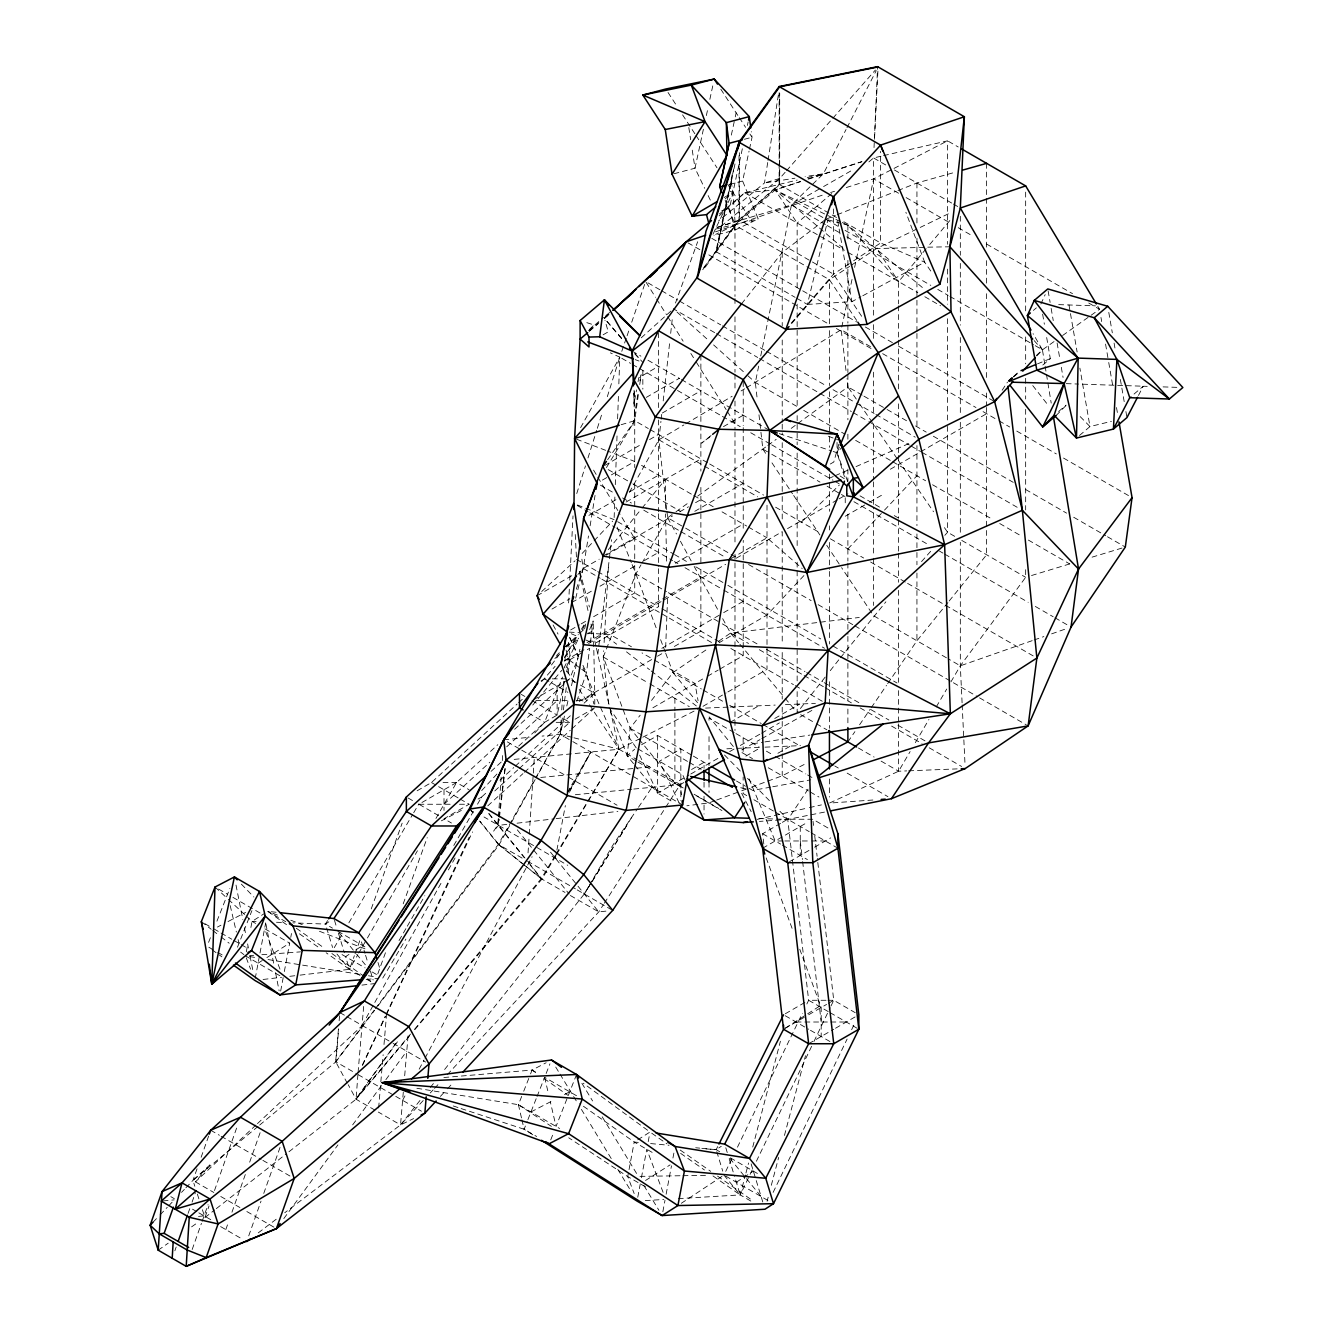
<?xml version="1.0" encoding="UTF-8"?>
<svg xmlns="http://www.w3.org/2000/svg" width="1333" height="1333" viewBox="0 0 1333 1333"><rect width="100%" height="100%" fill="white"/><g stroke="black" fill="none" stroke-linecap="round" stroke-linejoin="round"><path stroke-width="0.75" stroke-dasharray="5 3.75" d="M779.638 184.687L779.672 168.058L779.638 184.687L739.532 219.928L703.241 270.016M634.108 390.236L633.941 404.066L636.541 389.886M614.146 517.571L614.863 497.009M615.296 484.662L617.046 435.308M617.612 418.845L618.495 394.168M618.845 383.887L619.795 357.144L610.347 352.845M665.667 647.438L667.633 596.068M874.031 147.58L874.298 141.348M874.398 139.265L877.597 66.65M568.624 602.949L569.358 588.436M569.774 580.138L573.007 515.871M874.598 137.266L878.014 69.016M636.208 747.88L608.948 707.39L603.282 657.002L603.649 650.787M604.116 642.506L608.481 565.859M561.11 720.087L560.227 734.333L536.166 777.789M561.743 709.922L563.492 681.446M528.035 852.887L529.134 836.291M529.268 834.225L534.35 757.444M498.259 818.712L497.826 824.944L493.56 831.259L498.542 825.36L499.242 819.245M498.409 816.646L501.158 777.172M502.308 760.56L502.891 752.262M564.875 660.985L565.359 654.77M338.449 1028.943L335.666 1061.685L347.197 1083.062M339.132 1020.745L339.648 1014.613M259.652 1125.069L335.899 1061.818L338.665 1029.076M357.911 1074.531L356.061 1099.225L287.811 1152.662M358.077 1072.482L363.942 1003.116M378.639 1107.956L383.138 1054.753M384.004 1044.505L386.603 1013.813M403.299 1092.144L400.533 1124.902L284.729 1212.763M404.682 1075.781L408.315 1032.792M633.525 763.626L627.176 755.844L630.109 728.268L603.282 657.002L635.874 573.923L640.99 564.875M666.717 509.573L658.885 439.807L660.935 421.378M661.151 419.328L662.068 411.147M663.201 400.916L669.783 341.565M670.682 333.367L672.265 319.037M499.475 817.212L505.407 766.292M597.801 654.32L611.647 539.732M498.592 818.879L497.826 824.944L483.979 816.962M498.859 816.846L505.34 766.258M562.343 718.07L560.227 734.333L535.883 777.622M563.392 709.922L566.275 687.561M568.125 673.332L570.224 657.052L568.108 639.69M576.772 701.358L586.47 672.765L589.636 648.321L584.537 651.254M590.352 642.673L593.168 620.928L587.87 634.008M638.357 394.585L634.725 420.695L634.725 467.533M639.757 384.537L641.156 374.506M632.892 425.427L638.024 392.918M639.94 380.738L640.906 374.64M767.708 162.526L764.476 182.971L718.587 220.895M768.025 160.477L778.672 92.977M575.689 598.217L583.221 568.425L588.486 535.949M590.119 525.819L595.051 495.376M638.024 381.771L638.774 377.722L658.502 366.325M733.65 169.241L716.388 251.887L733.533 170.857M246.305 951.862L247.838 943.731M250.887 927.485L252.037 921.386L264.317 913.588M255.203 978.505L259.618 955.028M260.002 953.012L265.667 922.869M280.663 991.085L283.179 977.656L245.539 955.911L253.703 955.311M284.329 971.557L289.678 943.114L264.584 928.634L280.33 970.107M290.761 937.366L291.477 933.517M637.757 1197.251L640.273 1183.821M641.423 1177.722L646.772 1149.279L663.217 1192.652M648.221 1141.598L649.654 1133.933M662.851 1211.73L665 1200.217M666.133 1194.235L671.482 1165.792M672.948 1158.01L674.031 1152.262M555.344 858.169L556.511 852.104M556.894 850.071L565.359 805.599M758.677 366.125L755.344 382.454L757.394 400.633M760.743 355.928L791.469 204.932L823.411 173.757L846.038 129.551M732.167 174.623L715.871 251.587L795.118 297.342M733.966 168.841L735.249 162.759M703.407 129.218L695.01 168.208L704.64 188.27M706.357 115.554L708.106 107.44M709.856 99.342L713.355 83.129M731.334 135.083L734.833 118.887M735.266 116.854L736.149 112.805M742.348 148.763L729.451 208.598L735.016 230.059L713.988 235.591M747.396 125.419L748.146 121.886M735.016 230.059L758.21 218.895L742.614 180.988L749.046 151.179M749.463 149.196L752.045 137.266L751.295 131.634M852.02 279.43L841.19 329.718L846.005 370.557M854.62 267.366L873.682 178.872L892.16 169.358M830.342 464.001L833.775 462.018L839.273 442.623M564.492 681.68L557.127 715.088L544.58 722.336L517.071 747.546M566.658 671.865L569.258 660.068L565.025 646.872L578.355 634.591M564.442 716.088L560.227 734.333L542.081 736.083M566.792 705.957L568.658 697.859M571.474 685.695L579.905 649.204M584.587 628.943L586.003 622.861M796.867 298.359L807.365 304.424L827.676 220.678M678.297 1198.617L740.215 1194.918L745.43 1174.973M745.963 1172.973L748.579 1162.993M752.745 1147.03L780.422 1041.24M767.108 1201.266L768.158 1197.267M771.307 1185.304L778.672 1157.394M784.454 1135.466L805.499 1055.703M576.756 493.543L585.487 465.867M587.986 457.952L596.717 430.292M597.334 428.31L602.333 412.497M607.315 396.684L619.795 357.144L630.592 363.376M576.273 589.219L583.221 568.425L581.521 556.827M621.778 351.329L626.41 337.749M627.077 335.816L629.059 329.984M631.709 322.236L644.939 283.446M197.034 1168.841L192.935 1180.405L185.804 1187.886M201.133 1157.261L209.331 1134.116M174.856 1250.787L176.173 1247.038M188.086 1213.38L190.086 1207.765L197.084 1211.814M192.069 1202.149L195.368 1192.802M192.169 1249.521L201.433 1223.344M202.099 1221.461L208.065 1204.632M202.399 1209.731L204.932 1217.546L209.031 1205.965M214.496 1190.536L237.724 1124.935M225.81 1229.593L228.543 1221.878M231.959 1212.23L245.522 1173.906M249.671 1162.176L261.318 1129.284M248.738 1235.858L261.018 1201.133M263.751 1193.418L280.147 1147.113M300.092 975.123L349.463 969.324L354.378 955.694M355.078 953.745L359.993 940.098M371.24 908.923L402.149 823.177M675.481 303.058L697.659 241.756M377.772 973.906L386.253 950.546M403.199 903.824L427.226 837.657M208.581 942.348L211.614 934.65M216.929 921.186L229.843 888.494M237.474 947.213L251.904 910.672M521.486 1117.92L518.404 1104.69L522.969 1093.16M523.719 1091.227L529.801 1075.848M530.551 1073.915L532.084 1070.066L546.163 1062.751M532.8 1134.766L524.119 1129.251L527.152 1121.553M527.918 1119.637L536.266 1098.475M537.032 1096.542L544.63 1077.314L576.889 1095.943M546.147 1073.465L549.929 1063.851M550.729 1139.882L553.778 1132.2M576.556 1074.498L556.044 1126.418L550.329 1101.874M534.8 732.95L544.58 722.336L562.526 677.047M566.275 667.616L569.258 660.068L582.838 652.237M514.638 729.284L569.674 678.864L578.005 658.302M840.073 475.981L845.239 479.313L837.041 452.753L839.423 446.972M574.623 682.596L564.376 667.2L578.355 638.94M582.404 629.892L584.837 624.461M1040.873 304.024L1045.189 294.593M362.326 1065.1L385.304 1016.129M386.187 1014.246L469.216 837.174M362.576 1065.25L385.637 1016.329M386.52 1014.446L472.532 831.909M712.955 234.275L732.95 192.369L731.067 180.671M750.829 1201.066L740.215 1194.918L749.213 1176.206M750.112 1174.34L752.812 1168.724M756.411 1161.243L813.063 1043.322M813.963 1041.456L830.142 1007.765M831.042 1005.898L833.742 1000.283L817.329 858.335M773.123 1192.402L847.105 1039.073M851.62 1029.726L855.236 1022.244M725.735 1171.357L732.05 1158.327M737.466 1147.18L802.349 1013.297M806.848 1003.999L808.648 1000.283L787.72 819.245L777.656 809.014M705.907 1148.879L716.171 1149.663L718.02 1145.963M846.988 127.718L876.231 70.632M1138.465 395.451L1143.264 386.22L1129.767 397.701M402.616 1100.342L405.532 1094.843M419.162 1069.199L424.027 1060.035M425.01 1058.202L532.117 856.736M569.391 792.319L590.819 751.995L567.791 791.669M569.841 790.152L590.819 751.995M535.166 779.605L499.075 844.789L375.823 1008.731M580.621 427.626L619.795 357.144M362.059 1025.41L442.389 880.78M448.405 869.949L455.436 857.286M629.343 492.427L658.885 439.807L683.896 424.944M375.406 1008.598L498.359 844.372L534.883 779.438M642.023 563.059L667.65 517.771L674.315 512.955M360.077 975.456L349.463 969.324L357.694 954.961M358.727 953.162L417.429 850.771M435.958 818.445L456.553 782.521L497.826 744.697M399.034 940.565L406.265 928.001M407.298 926.202L424.844 895.709M453.77 845.455L473.382 811.364M477.514 804.182L481.646 797.001L487.761 791.402M872.848 800.017L829.443 803.083L898.609 771.224L910.122 751.579M915.354 742.631L928.951 719.42M936.266 706.907L946.73 689.044M950.912 681.896L960.327 665.817L1025.66 577.306L1025.66 569.141M588.436 886.912L584.287 893.993L443.239 1071.232M589.469 885.145L613.313 844.439L637.357 808.914M334.233 947.696L342.598 933.483M348.863 922.836L412.647 814.48M413.697 812.713L418.912 803.832M382.754 978.089L405.899 939.099M414.913 1029.543L541.948 879.097L555.678 855.986M556.744 854.203L587.37 802.616M588.42 800.85L619.045 749.263L640.973 738.099M631.742 817.229L591.852 881.979M564.392 657.569L577.172 636.291L570.507 633.408M581.371 629.309L584.421 624.227M555.095 855.636L541.231 878.697L411.864 1032.492M556.161 853.87L619.045 749.263L609.564 706.84M606.448 467.566L634.725 420.695L634.341 390.436M590.852 883.412L584.287 893.993L590.769 883.696M591.952 881.663L626.393 826.193M567.891 792.419L573.457 783.571M327.635 920.586L325.419 924.069L292.81 922.869M447.255 1074.698L598.767 911.905L603.232 904.924M604.349 903.191L664.6 808.998M665.717 807.248L680.213 784.57L683.846 782.538M1002.149 390.236L1007.498 382.104M808.065 789.169L787.953 819.395L759.443 821.411M638.49 807.248L651.987 787.303M847.888 741.931L854.903 731.65M859.585 724.785L870.116 709.356M871.299 707.64L886.512 685.362M887.678 683.646L916.937 640.773L947.913 602.549M607.615 459.752L634.725 420.695L633.575 389.986M395.834 1043.306L355.828 1099.092L410.514 1034.075M397.401 1041.823L356.061 1099.225L374.873 1110.089M702.724 269.733L739.015 219.628L779.139 184.387L779.139 163.559M283.812 1218.579L337.916 1144.93M352.662 1124.852L384.637 1081.33M385.87 1079.663L406.765 1051.204M703.724 267.683L735.266 224.927L822.794 195.001M551.479 665L560.093 653.47M374.173 1010.264L335.666 1061.685L356.211 1073.548M335.899 1061.818L374.573 1010.381M637.791 737.682L630.109 728.268L640.19 715.171M651.537 700.425L672.982 672.565L708.539 648.188M825.16 677.114L797.151 712.638L797.151 690.044M830.259 670.649L839.173 659.335M840.457 657.719L885.895 601.816M741.548 303.841L782.221 252.47L824.211 220.478M419.945 1100.508L400.533 1124.902L378.305 1112.055M430.292 1087.495L434.175 1082.613M949.196 600.966L986.62 554.778L986.62 530.267M608.281 549.679L640.79 509.689M642.089 508.09L665.517 479.297L665.517 511.889M532.75 705.074L536.699 700.342M538.032 698.759L561.743 670.366M541.531 681.68L555.095 666.35M566.908 652.254L578.722 638.157M926.185 248.721L898.609 281.596L898.609 303.807M949.812 220.562L927.501 247.172L949.896 246.788M409.548 1035.874L356.061 1099.225L348.246 1084.729M791.202 323.153L833.475 274.165L851.987 261.901M791.719 323.452L829.443 279.73L849.638 266.367M577.872 574.523L583.221 568.425L599.2 559.194M721.136 226.193L779.672 178.472L785.154 172.274M786.52 170.724L875.381 70.049M921.536 561.61L932.5 549.246M944.83 535.333L947.58 532.234L947.58 423.944M621.578 338.649L604.416 318.437L609.897 312.305L605.132 316.104M847.688 481.496L837.041 452.753L842.539 446.622M481.68 790.586L497.059 773.906M1036.807 355.928L1042.423 349.829L1054.186 341.481M440.39 1096.409L446.038 1090.311M447.455 1088.778L453.103 1082.679M423.194 1100.558L400.533 1124.902L413.63 1118.587M430.276 1092.943L433.108 1089.911M434.525 1088.378L438.774 1083.812M621.628 338.165L604.416 318.437L608.564 313.988M803.932 575.556L767.008 615.08L719.07 642.756M582.104 553.495L612.68 521.103M847.888 548.913L883.112 511.589M884.529 510.089L916.937 475.748M152.995 1222.261L158.694 1216.279M160.127 1214.796L167.258 1207.315M168.691 1205.815L174.39 1199.85M181.521 1192.369L184.371 1189.386M556.478 655.586L559.327 652.687M588.47 330.617L603.549 317.371M1056.169 415.479L1066.2 405.299M554.861 658.585L559.277 654.236M566.642 647.005L578.439 635.408M589.586 329.301L594.018 324.969L585.337 322.186M801 522.486L839.34 485.062M608.981 314.321L604.416 318.437L607.431 315.588M255.936 1125.035L195.434 1181.854L209.898 1164.909L192.935 1180.405L194.835 1186.27M257.452 1123.619L362.293 1025.527M604.416 318.437L608.914 314.271M541.681 591.519L575.04 560.793M579.838 633.225L584.287 629.126M833.192 451.47L837.041 452.753L840.04 449.971M1013.58 376.489L1019.645 370.874M1036.358 355.444L1042.423 349.829L1033.075 333.667M417.129 790.786L431.459 782.521L517.071 704.074M518.604 702.674L523.186 698.475M444.006 804.249L489.861 762.226M506.69 746.813L557.127 700.608M491.077 771.357L501.775 761.543M499.992 780.188L513.755 767.591M515.271 766.192L570.307 715.771M584.071 703.158L594.768 693.36L593.168 620.928M494.776 790.952L517.704 769.957M519.237 768.558L569.674 722.336L558.927 716.121M487.761 805.882L522.919 773.673M524.452 772.274L570.307 730.251M571.84 728.851L593.235 709.239M719.17 215.863L744.73 192.752L797.184 180.088M641.24 337.816L671.882 310.189M636.141 761.026L627.176 755.844L634.691 749.213M589.469 330.851L598.834 322.636M605.065 317.154L608.181 314.405M589.236 331.334L598.334 323.602M797.151 287.611L797.151 223.011L833.025 192.469M868.883 161.926L873.565 157.944L881.563 156.094M1033.375 310.406L1036.374 307.856M1013.513 376.989L1019.512 371.89M1042.806 365.025L1050.304 358.644L1046.122 334.366M1058.619 411.497L1066.117 405.115M1079.48 435.491L1089.977 426.56L1111.389 421.361M725.169 198.917L732.95 192.369L727.268 190.086M719.42 213.963L744.73 192.752L775.09 189.953L800.7 181.638M258.069 1126.385L192.935 1180.405L213.813 1192.468M711.056 435.558L701.591 443.139L710.972 436.058M204.932 1217.546L214.68 1209.914M216.313 1208.631L286.178 1153.928M258.269 1232.858L276.464 1219.045M697.709 496.093L766.175 446.672M767.841 445.455L776.189 439.357M791.202 428.376L796.201 424.727M797.867 423.494L847.921 386.903L846.955 378.739M675.998 511.755L689.361 502.108M1062.584 335.516L1089.461 316.421M1091.144 315.238L1099.542 309.273L1097.442 305.74M158.194 1250.171L168.208 1243.172M191.585 1226.86L196.584 1223.361M718.687 641.206L730.534 633.092L859.268 617.462M853.67 260.801L880.596 242.973L880.596 151.362M851.32 265.25L876.564 248.538L951.012 212.53M681.33 1203.282L722.236 1176.206M328.818 921.853L325.419 924.069L332.5 928.151M348.979 954.411L345.58 956.627L349.463 969.324L326.135 952.762M355.778 949.962L362.593 945.53M701.824 1148.33L716.171 1149.663L721.27 1146.33M736.333 1182.221L753.345 1171.124M564.209 660.951L570.224 657.052M819.228 1006.382L783.554 1029.259L806.865 1015.813M258.085 963.159L265.117 958.71M266.867 957.594L289.678 943.114M637.741 1139.815L650.021 1132.017L583.204 1083.196M645.539 1180.471L670.116 1164.875M685.679 423.877L732.134 396.268M741.065 390.952L744.63 388.836M746.413 387.77L841.19 329.718L871.849 347.413M724.102 197.551L732.95 192.369L735.266 224.927L715.654 234.375M634.791 765.192L657.636 793.185L689.044 775.023M603.133 334.8L608.265 331.817L604.965 320.337M646.305 397.384L679.28 378.339M662.334 413.013L700.875 390.769M604.682 465.5L642.356 443.756M649.538 439.607L658.502 434.425M602.416 480.08L609.598 475.948M611.38 474.898L634.725 461.435L607.565 451.071M723.486 426.627L743.231 415.229M588.886 515.371L617.262 498.975M629.793 491.744L658.502 475.165M626.11 502.041L700.875 458.885M603.066 556.078L672.582 515.954M679.647 511.872L688.495 506.773M695.559 502.691L700.875 499.625M606.315 555.095L634.725 538.699L618.895 512.322M537.132 595.718L572.873 575.09M694.776 511.305L743.231 483.329M551.995 609.048L569.808 598.767M571.84 602.466L592.952 590.286M599.983 586.22L637.207 564.725M644.306 560.626L658.502 552.429M675.381 563.242L743.231 524.086M570.674 629.942L579.455 624.877M581.205 623.877L586.47 620.828M593.618 616.712L634.725 592.968L634.725 564.825M565.025 646.872L579.305 638.624M588.236 633.458L591.819 631.409M731.117 558.544L767.008 537.816L802.183 568.524M587.003 642.623L660.985 599.9M662.651 598.95L700.875 576.889M588.519 643.522L725.619 564.359M736.233 558.227L782.221 531.684L782.221 644.522M787.536 528.618L837.241 499.925M839.007 498.892L847.888 493.777M890.377 469.233L986.62 413.68M564.692 660.868L583.921 649.771M596.184 642.689L658.502 606.715L658.502 568.508M540.998 680.946L544.58 678.864L550.379 678.864M845.239 516.238L867.8 503.224M869.533 502.208L883.412 494.193M533.833 699.558L569.674 678.864L578.639 684.046M661.834 648.321L721.919 613.647M723.686 612.613L743.231 601.333M579.172 701.425L652.62 659.019L642.023 652.903M657.452 656.236L665.517 651.57M674.348 646.472L700.875 631.159L700.875 566.725M575.056 719.22L594.768 707.84L594.768 693.36L582.221 700.608L572.573 700.608M438.624 815.629L418.912 804.249L456.553 782.521L469.099 789.753M460.135 799.067L469.099 804.249L444.006 818.729L451.454 823.028M478.064 799.067L481.646 797.001L481.646 801.133M652.903 707.773L705.69 677.281M707.49 676.248L718.204 670.066M719.987 669.033L743.231 655.619L743.231 540.348M703.008 706.307L726.118 692.96M727.901 691.927L767.008 669.349L767.008 568.308M641.556 744.78L657.636 735.499L691.544 755.078M730.251 722.253L758.76 705.79M774.756 718.47L799.767 704.024M691.544 769.524L704.041 762.293L704.041 768.291M740.315 745.464L759.86 734.183M761.626 733.167L779.388 722.903M745.847 756.144L759.427 748.313M777.905 753.278L790.419 746.063M763.809 844.022L762.626 833.725L780.555 823.377M782.338 822.344L787.72 819.245L812.813 819.245L828.943 828.559M762.626 848.221L807.431 822.344M789.503 861.668L812.813 848.221M814.596 847.188L830.726 837.874M785.354 1013.73L805.065 1002.349M808.648 1014.763L826.577 1004.415M828.376 1003.382L833.742 1000.283L855.253 1012.697M808.648 1043.739L833.742 1029.259M835.541 1028.226L858.835 1014.763M690.811 774.006L719.087 757.711M729.684 751.595L734.983 748.546L709.156 716.887M716.837 227.443L791.469 204.932L821.811 187.57M823.594 186.553L853.936 169.191M741.831 749.879L759.943 739.665M761.76 738.649L812.497 710.072M807.365 304.424L851.887 301.675L860.985 296.742M862.801 295.759L924.669 262.184L905.89 212.28M217.429 927.052L220.945 925.219M227.993 921.57L245.605 912.405M441.373 820.828L464.034 809.048M530.951 1111.939L553.861 1100.042M564.426 1094.543L569.708 1091.81M751.395 787.203L782.221 775.806L805.932 763.576M894.01 168.408L947.58 140.831L958.227 146.98M642.806 737.182L697.626 709.289M829.443 478.18L833.242 476.531M835.141 475.698L848.454 469.899M856.069 466.583L911.222 442.556M1037.491 363.876L1050.304 358.644M825.827 219.245L835.324 215.463M837.224 214.713L896.059 191.302M897.959 190.536L916.937 182.988L954.761 172.34M714.805 800.733L709.023 802.866L686.878 805.782M716.737 800.017L739.848 791.469M741.765 790.769L749.479 787.92M1032.192 640.656L960.327 665.817L948.18 658.802M1034.141 639.973L1043.856 636.574M1051.62 633.858L1067.166 628.426M717.337 227.476L739.532 219.928L739.532 152.695M715.471 231.842L734.983 225.194L775.09 189.953L800.217 181.521M807.948 178.939L861.984 161.593M808.581 179.072L861.751 161.793M830.626 192.519L834.541 191.285M846.272 187.553L873.682 178.872L898.925 193.435M1031.525 575.523L1070.599 563.659M1092.094 557.144L1123.352 547.646M779.672 178.472L764.476 182.971L794.951 178.205M621.145 424.71L634.725 420.695L648.321 428.543M744.397 139.282L752.045 137.266L749.879 133.933M673.981 173.74L695.01 168.208L691.91 147.88M729.234 184.521L742.614 180.988M721.803 210.614L729.451 208.598L721.286 209.481M715.188 229.193L758.21 218.895M807.265 177.656L823.411 173.757L805.115 176.623M883.562 155.628L947.58 140.831L947.58 244.289M757.194 819.395L807.365 808.065M809.381 807.615L821.411 804.899M824.477 812.097L787.953 819.395L757.111 818.495M770.741 787.12L752.745 790.419L747.33 787.286M772.74 786.753L810.764 779.822M752.695 743.747L762.893 742.214M764.942 741.898L809.814 735.1M361.943 985.104L374.24 983.637M506.773 824.394L498.542 825.36L567.775 865.334M517.054 823.194L554.078 818.862M556.144 818.612L617.862 811.38M263.068 979.472L281.58 977.289M289.811 976.323L298.042 975.356M570.357 895.509L598.767 911.905L608.714 910.822M503.757 739.798L529.984 737.266M514.188 759.393L619.045 749.263L637.041 759.643M540.731 777.456L649.638 766.925M575.339 794.718L631.809 789.253M633.825 789.053L680.213 784.57L681.396 794.768M163.076 1200.933L174.206 1199.867M198.517 1216.396L204.082 1215.863M443.889 1077.514L532.084 1070.066L537.449 1073.182M366.175 979.388L378.605 978.405M261.851 954.711L300.575 951.862M645.289 1200.583L663.851 1199.483M705.59 708.09L728.085 707.123M730.134 707.04L775.173 705.09M785.42 704.64L815.413 703.357M726.835 748.796L734.9 748.463M736.916 748.363L759.094 747.413M765.025 747.163L800.5 745.63M881.113 761.126L898.609 771.224L906.69 770.907M908.706 770.824L957.144 768.891M845.072 230.359L876.564 248.538L925.452 247.371M640.007 1176.372L680.946 1175.739M682.996 1175.706L705.524 1175.356M552.312 678.864L569.674 678.864M535.899 700.608L570.641 700.608M556.161 722.336L569.674 722.336M443.039 782.521L456.553 782.521M418.912 804.249L451.72 804.249M459.452 804.249L469.099 804.249M782.888 840.973L775.173 840.973L747.963 776.223M784.82 840.973L809.914 840.973M811.847 840.973L825.36 840.973M826.027 1000.283L808.648 1000.283L828.376 1011.664M827.96 1000.283L833.742 1000.283M796.101 1022.011L828.926 1022.011M830.859 1022.011L846.288 1022.011M1058.685 304.624L1095.493 305.857M1066.183 383.637L1078.547 384.054M1082.663 384.187L1147.23 386.353M1163.059 386.887L1178.905 387.42M246.122 915.888L252.037 921.386L256.119 921.536M276.498 922.269L284.645 922.569M569.191 632.092L579.322 632.708M587.57 633.208L610.247 634.558L631.442 646.788M638.324 1142.414L634.225 1142.031L579.738 1103.657M650.621 1143.564L669.049 1145.28M695.676 1147.763L699.775 1148.13M276.098 912.255L267.833 911.355L287.828 925.552M249.638 956.577L255.786 957.577M268.066 959.56L366.375 975.439M368.425 975.773L374.556 976.756M416.879 1088.278L518.404 1104.69L559.627 1128.501M740.715 787.72L748.729 789.519M571.99 737.316L560.227 734.333L571.024 740.565M573.956 737.816L619.045 749.263L583.071 667.916M827.843 219.778L841.873 223.594M843.872 224.144L847.888 225.227L924.102 288.961M453.237 1105.973L459.152 1107.906M461.118 1108.556L524.119 1129.251L536.666 1136.482M779.238 433.642L831.275 450.837M635.224 359.627L639.024 361.043M576.539 439.224L605.632 450.321M277.397 915.055L267.833 911.355L285.762 921.703M290.794 920.22L302.274 924.635M319.487 931.284L367.325 949.729M828.41 436.208L837.824 439.873M577.489 504.974L614.063 519.637M585.804 639.99L592.702 642.956M840.423 221.611L775.09 189.953L797.151 223.011M842.289 222.511L847.888 225.227L898.609 281.596L876.564 248.538M885.712 164.959L873.565 157.944L873.565 316.388M894.393 169.974L951.645 203.033M953.378 204.032L958.577 207.032M906.123 197.601L947.58 221.528M958.227 227.676L972.423 235.874M986.62 244.072L1072.515 293.66M1088.744 303.024L1099.542 309.273M779.139 184.387L836.857 217.712M843.856 221.761L880.596 242.973L924.669 262.184L931.684 272.365M838.074 226.31L775.09 189.953L844.789 249.654M791.469 204.932L825.377 224.511M827.16 225.544L839.657 232.758M846.788 236.874L930.817 285.395M937.765 289.394L948.18 295.409M949.912 296.409L1033.492 344.68M1035.291 345.697L1042.423 349.829L1044.789 364.159M744.73 192.752L844.389 250.287M847.888 252.304L917.837 292.693M924.819 296.726L940.548 305.807M861.651 316.271L833.475 274.165L739.015 219.628L739.015 153.162M856.686 320.437L829.443 279.73L734.983 225.194L734.983 296.443M711.789 238.34L856.636 321.953M865.367 327.002L895.11 344.181M898.609 346.197L992.868 400.616M882.663 353.662L975.973 407.531M983.071 411.63L997.267 419.828M999.034 420.845L1009.681 426.993M1016.779 431.092L1056.319 453.92M1063.534 458.069L1130.251 496.592M687.928 242.806L700.142 249.838M708.839 254.87L829.443 324.502L829.443 279.73M836.408 328.518L871.265 348.646M862.168 395.118L847.921 386.903L858.469 402.283M863.934 396.151L885.295 408.481M887.078 409.498L906.657 420.811M915.554 425.943L926.218 432.109M933.35 436.224L1013.23 482.346M1025.66 489.511L1066.583 513.138M1073.698 517.254L1105.74 535.749M1107.523 536.782L1125.319 547.047M659.902 289.761L645.605 281.496L655.536 297.292M661.685 290.794L677.781 300.075M679.563 301.108L720.686 324.852M722.469 325.885L764.725 350.279M766.475 351.279L825.943 385.62M833.025 389.703L854.47 402.099M856.253 403.116L874.131 413.447M875.931 414.48L915.254 437.191M714.655 332.617L673.398 308.806L707.423 339.382M716.454 333.667L757.694 357.477M759.493 358.51L818.145 392.369M819.895 393.385L851.387 411.564M853.137 412.58L867.116 420.645M868.866 421.661L909.373 445.039M911.172 446.088L920.137 451.254M921.919 452.287L1018.762 508.206M796.551 406.248L755.344 382.454L746.08 374.123M803.716 410.381L844.905 434.158M855.653 440.373L890.911 460.718M892.66 461.718L925.619 480.763M932.567 484.762L992.568 519.403M999.733 523.536L1021.211 535.949M1028.376 540.082L1069.583 563.876M954.678 536.333L947.58 532.234L942.898 525.385M961.776 540.432L1025.66 577.306M632.125 351.096L640.923 356.161M647.955 360.227L679.68 378.555M681.446 379.572L767.841 429.443M632.392 364.426L637.791 367.541M639.59 368.575L720.586 415.346M722.386 416.379L740.232 426.677M750.729 432.742L769.974 443.856M771.724 444.855L833.042 480.263M834.841 481.296L840.24 484.429M860.035 495.859L881.646 508.323M894.243 515.588L899.642 518.72M758.977 414.78L762.843 449.121L769.991 453.237M771.774 454.27L819.995 482.113M827.126 486.245L839.64 493.46M841.423 494.493L844.989 496.543M853.92 501.708L929.084 545.097M939.498 551.112L942.964 553.112M944.697 554.111L1028.193 602.316M1035.324 606.448L1053.187 616.746M1054.97 617.779L1067.483 624.994M650.021 429.526L707.923 462.951M709.689 463.984L763.609 495.11M658.885 439.807L757.644 496.826M775.606 507.19L819.895 532.767M830.392 538.815L863.634 558.01M870.616 562.043L905.79 582.354M907.59 583.387L1036.874 658.035M641.523 465.35L692.044 494.526M693.81 495.543L713.222 506.757M722.053 511.855L746.63 526.035M748.33 527.018L767.008 537.816M946.447 657.802L873.565 615.729L841.606 567.641M608.181 469.599L631.126 482.846M632.892 483.862L680.546 511.372M666.95 511.622L667.65 517.771L683.829 527.118M685.629 528.151L737.799 558.277M748.579 564.509L811.147 600.616M818.145 604.665L853.137 624.86M854.886 625.877L977.755 696.809M979.555 697.859L1026.327 724.852M600.417 485.162L614.013 493.01M622.578 497.942L631.409 503.041M643.756 510.172L679.064 530.551M680.83 531.584L725.918 557.611M617.629 521.686L672.748 553.512M674.531 554.545L686.978 561.726M695.859 566.858L726.102 584.321M727.868 585.337L820.695 638.924M832.992 646.038L897.009 682.996M577.222 505.49L588.003 511.722M589.803 512.755L614.963 527.285M616.746 528.318L672.632 560.576M674.398 561.593L677.93 563.642M684.979 567.708L722.053 589.103M723.819 590.136L824.51 648.271M632.109 564.575L635.874 573.923L666.5 591.619M668.316 592.652L720.57 622.828M722.369 623.877L759.477 645.289M766.475 649.338L804.949 671.549M806.698 672.565L822.444 681.646M824.194 682.663L860.085 703.374M870.899 709.623L888.911 720.02M897.925 725.219L926.752 741.881M722.686 618.662L730.534 633.092L748.546 643.472M759.343 649.721L802.399 674.565M804.149 675.581L823.394 686.695M825.144 687.695L851.387 702.858M860.135 707.906L882.863 721.036M891.61 726.085L922.019 743.631M929.218 747.796L961.626 766.492M576.556 559.393L595.934 570.591M597.701 571.607L658.502 606.715M662.034 608.748L713.222 638.29M714.988 639.307L722.053 643.389M730.867 648.488L793.452 684.612M795.218 685.629L823.411 701.924M583.221 568.425L600.217 578.239M601.916 579.222L659.968 612.73M661.718 613.747L712.122 642.839M800.65 714.655L814.646 722.736M816.396 723.752L826.893 729.817M858.385 747.996L874.115 757.077M654.386 660.035L694.976 683.479L698.075 700.691M665.7 653.237L672.982 672.565L701.325 688.944M703.108 689.961L722.586 701.208M729.668 705.307L761.226 723.519M762.976 724.535L799.7 745.73M834.758 765.975L838.307 768.025M847.155 773.123L887.911 796.651M603.282 657.002L648.055 682.846M649.837 683.879L689.278 706.64M734.166 732.567L709.023 718.054L709.023 722.186M735.966 733.6L759.26 747.047M766.425 751.179L773.59 755.328M775.373 756.361L805.815 773.923M807.598 774.956L814.763 779.089M741.981 752.578L752.479 758.644M768.225 767.741L808.448 790.952M810.197 791.969L818.945 797.017M580.438 685.079L594.768 693.36M693.343 756.111L707.656 764.376M736.516 781.038L745.53 786.253M544.58 678.864L549.962 681.979M551.745 683.013L567.891 692.327M578.639 698.525L585.804 702.674M630.109 728.268L687.478 761.393M689.278 762.426L701.841 769.691M746.73 795.601L743.148 793.535L743.148 777.006M753.895 799.75L773.607 811.13M775.406 812.164L809.231 831.659M811.014 832.692L837.907 848.221M637.99 748.913L682.613 774.673L685.179 780.105M638.84 760.693L680.213 784.57M521.286 694.393L524.869 696.459M532.034 700.608L557.127 715.088L557.127 686.112M639.057 739.248L674.898 783.171L683.596 788.186M694.043 794.218L718.787 808.498M762.626 833.725L780.555 844.072M782.338 845.105L807.431 859.602M637.924 762.059L680.846 786.837M696.909 796.118L721.969 810.581M528.451 713.022L544.58 722.336M572.823 741.598L682.563 804.965M639.623 755.128L657.636 793.185L674.198 802.733M507.356 741.864L519.953 749.146M521.753 750.179L564.925 775.106M568.524 777.189L617.096 805.232M431.459 782.521L436.841 785.62M438.624 786.653L458.352 798.034M830.159 1012.697L858.835 1029.259M479.48 821.011L498.359 844.372L523.302 858.785M527.485 861.185L575.423 888.861M577.189 889.894L610.931 909.373M408.165 798.034L413.53 801.133M785.254 1015.746L808.648 1029.259M810.447 1030.292L830.159 1041.673M526.402 866.667L541.948 879.097L565.025 892.427M337.816 931.217L366.125 947.563M716.171 1149.663L719.703 1151.712M730.334 1157.844L758.66 1174.19M342.031 954.578L365.059 967.858M372.124 971.957L377.439 975.023M725.702 1176.089L769.957 1201.65M218.612 889.094L227.56 894.26M232.942 897.376L261.618 913.921M367.158 979.555L370.707 981.588M252.037 921.386L255.619 923.452M652.154 1152.379L634.225 1142.031L627.726 1176.572L634.175 1193.535M204.932 923.719L212.114 927.851M213.897 928.884L219.278 931.984M221.061 933.033L231.825 939.232M233.608 940.265L247.955 948.546M645.655 1186.92L627.726 1176.572L568.724 1137.782M340.048 1012.697L345.13 1015.629M346.83 1016.612L391.369 1042.323M393.085 1043.306L425.577 1062.068M208.864 947.23L216.029 951.362M217.812 952.412L223.194 955.511M358.144 1074.665L394.068 1095.393M395.768 1096.376L421.428 1111.205M210.697 1130.251L219.395 1135.266M221.128 1136.283L261.135 1159.377M262.884 1160.377L290.711 1176.456M220.761 1196.484L239.907 1207.531M246.855 1211.547L276.431 1228.609M170.807 1196.651L174.323 1198.667M198.834 1212.83L211.097 1219.895M220.595 1226.577L243.206 1239.64M518.404 1104.69L551.379 1126.368M680.197 1150.046L710.722 1171.357M717.504 1176.089L753.128 1200.95M651.72 1133.2L667.033 1143.881M680.646 1153.378L704.474 1169.991M712.988 1175.939L740.215 1194.918L735.133 1178.322M532.084 1070.066L535.483 1072.465M543.997 1078.464L567.825 1095.259M296.309 928.251L323.419 947.513M331.884 953.528L370.857 981.221M299.492 933.833L319.47 948.03M212.014 949.746L221.895 956.827M580.205 668.15L569.258 660.068L566.242 654.786M581.771 669.316L586.47 672.765L593.851 703.941M606.782 636.574L616.646 644.206M626.51 651.854L649.538 669.683M651.187 670.966L696.326 705.94M201.35 921.636L211.181 929.268M212.813 930.534L219.362 935.599M220.995 936.882L229.176 943.231M240.64 952.112L243.906 954.645M524.802 865.367L499.075 844.789L480.197 821.428M498.359 844.372L522.186 863.434M523.769 864.717L541.231 878.697L528.051 862.368M713.605 344.93L744.53 372.723M215.013 887.028L226.86 898.025M228.343 899.392L244.639 914.505M1080.197 416.612L1089.977 426.56L1079.897 368.141M724.502 754.995L741.748 772.523M747.496 778.355L770.474 801.716M241.356 884.129L253.903 897.026M634.808 353.928L640.157 359.61M1034.141 340.598L1042.423 349.829M634.875 353.345L642.839 362.459M730.534 633.092L738.532 642.639M739.865 644.222L783.821 696.726M785.154 698.325L794.485 709.456M729.817 1158.344L761.11 1196.534M723.936 1175.073L740.215 1194.918M339.065 932.75L354.078 951.079M356.594 954.128L366.608 966.342M336.949 954.045L349.463 969.324M672.982 672.565L697.526 702.641M550.529 852.187L598.767 911.905M517.287 829.826L569.158 894.01M488.894 813.413L524.969 858.069M528.684 862.684L541.948 879.097M488.844 813.83L524.252 857.669M470.132 808.964L475.165 815.196M469.416 808.548L474.448 814.78M1032.742 385.57L1048.771 406.032M859.652 403.999L897.159 458.719M898.342 460.418L933.517 511.722M579.189 689.428L588.303 703.108M589.436 704.807L619.045 749.263M762.843 449.121L766.258 454.27M771.974 462.868L792.518 493.777M793.668 495.493L819.912 535M826.76 545.314L840.457 565.925M720.803 89.194L738.232 116.038M739.282 117.637L745.58 127.335M668.033 92.46L676.981 106.24M682.579 114.855L694.926 133.85M696.059 135.583L716.987 167.791M727.701 184.287L752.095 221.828M656.636 299.042L666.567 314.838M667.666 316.604L683.113 341.165M690.844 353.462L695.259 360.477M696.359 362.226L726.152 409.614M727.268 411.364L734.983 423.661M581.904 1083.312L592.585 1100.941M602.216 1116.821L637.524 1175.006M643.939 1185.587L658.919 1210.281M555.728 1067.066L558.944 1072.349M560.01 1074.115L577.122 1102.324M581.405 1109.389L612.43 1160.526M617.779 1169.341L630.609 1190.502M593.585 470.116L596.751 475.398M597.801 477.164L617.846 510.556M667.65 517.771L676.481 533.983M680.413 541.198L693.193 564.625M694.176 566.425L717.771 609.664M553.078 624.944L558.044 634.091M741.648 793.285L751.179 811.664M708.14 195.568L710.772 201.033M679.13 802.949L659.402 761.276L680.846 748.896L680.846 800.65M569.791 637.541L578.572 656.086M582.954 665.35L586.47 672.765M569.674 637.657L578.039 656.569M725.135 200.283L735.266 224.927M617.079 527.118L631.359 562.693M246.255 957.81L250.554 969.124M635.874 573.923L656.253 628.093M660.618 639.69L664.984 651.304M610.397 711.272L627.176 755.844M766.192 857.935L793.335 931.75M799.767 949.246L821.195 1007.531L821.195 1036.507M197.351 1194.085L199.25 1199.95M751.129 1163.859L762.776 1201.983M725.785 1147.746L727.451 1153.195M729.151 1158.777L734.533 1176.356M716.771 1151.612L722.736 1171.157M377.972 962.459L380.355 970.274M361.476 941.898L364.975 953.345M365.575 955.294L367.975 963.109M370.357 970.941L373.14 980.005M334.483 920.337L336.699 927.585M338.399 933.167L344.381 952.712M326.618 927.968L332.584 947.513M579.772 571.307L589.419 607.032M544.63 1077.314L548.146 1092.427M521.919 1119.803L524.119 1129.251M230.209 905.59L236.358 932.034M238.107 939.598L238.99 943.381M579.272 571.507L588.303 611.914M591.019 624.027L596.001 646.238M596.451 648.271L609.098 704.824M265.9 923.902L273.915 964.475M275.531 972.607L279.13 990.852M236.008 885.079L242.823 919.57M244.422 927.685L245.622 933.766M247.621 943.914L248.421 947.963M250.037 956.078L253.237 972.307M837.724 220.961L838.79 227.01M839.14 229.026L851.887 301.675M1108.789 312.405L1112.322 332.833M1114.088 343.064L1115.138 349.196M1120.37 379.472L1124.519 403.549M1125.918 411.564L1126.952 417.596M1100.958 317.454L1101.675 321.553M1105.557 344.081L1108.389 360.46M1108.739 362.509L1112.972 387.07M1116.504 407.548L1117.92 415.746M1068.983 304.974L1077.114 351.979M1048.121 290.861L1050.121 302.424M1051.154 308.406L1053.253 320.603M1057.102 342.948L1059.918 359.194M1061.318 367.308L1063.068 377.472M1042.623 314.138L1044.372 324.252M1045.122 366.208L1046.138 372.357M1046.472 374.406L1051.204 403.099M688.811 127.535L690.661 139.748M813.047 821.295L813.53 825.41M814.713 835.708L817.096 856.269M800.267 840.973L802.399 859.485M802.649 861.551L821.195 1022.011M575.256 534.516L576.439 557.311M962.093 702.808L960.327 665.817L960.327 542.348M962.176 704.874L965.025 764.459M666.65 561.143L665.517 513.921M1025.66 192.119L1025.66 312.105M1025.66 336.932L1025.66 363.826M1025.66 378.305L1025.66 398.984M1025.66 409.331L1025.66 509.939M986.62 163.359L986.62 250.271M986.62 260.618L986.62 283.362M986.62 293.71L986.62 380.588M986.62 392.985L986.62 405.399M986.62 407.465L986.62 528.235M960.327 216.246L960.327 255.236M960.327 263.434L960.327 325.152M960.327 337.549L960.327 414.013M960.327 422.278L960.327 534.05M947.58 269.099L947.58 304.257M947.58 318.737L947.58 421.878M916.937 182.988L916.937 223.744M916.937 238.19L916.937 298.142M916.937 300.225L916.937 331.367M916.937 333.45L916.937 428.976M916.937 445.589L916.937 525.619M916.937 533.933L916.937 550.412M916.937 552.462L916.937 564.792M916.937 573.007L916.937 640.773M898.609 305.824L898.609 338.115M898.609 340.148L898.609 389.436M898.609 403.832L898.609 453.387M898.609 455.469L898.609 517.887M898.609 519.97L898.609 551.162M898.609 553.245L898.609 582.254M898.609 590.369L898.609 682.313M898.609 690.627L898.609 721.803M898.609 723.886L898.609 771.224M873.565 324.652L873.565 341.198M873.565 372.19L873.565 415.579M873.565 423.844L873.565 479.797M873.565 481.88L873.565 508.889M873.565 513.055L873.565 556.178M873.565 558.227L873.565 605.465M847.888 225.227L847.888 240.706M847.888 260.385L847.888 323.086M847.888 325.135L847.888 372.49M847.888 374.54L847.888 419.812M847.888 434.191L847.888 440.357M847.888 469.116L847.888 481.446M847.888 514.205L847.888 561.076M847.888 563.093L847.888 634.308M847.888 636.391L847.888 661.335M847.888 663.417L847.888 700.825M847.888 709.056L847.888 725.485M845.239 497.776L845.239 503.941M837.041 442.423L837.041 452.753M833.475 208.964L833.475 274.165M829.443 330.601L829.443 385.604M829.443 391.752L829.443 434.975M829.443 437.024L829.443 447.321M829.443 474.065L829.443 511.339M829.443 525.852L829.443 530.001M829.443 542.431L829.443 569.374M829.443 571.44L829.443 643.972M829.443 681.713L829.443 728.351M829.443 778.972L829.443 797.051M800.267 826.493L800.267 855.453M797.151 304.091L797.151 407.298M797.151 415.613L797.151 444.739M797.151 453.053L797.151 547.98M797.151 562.159L797.151 681.813M782.221 252.47L782.221 325.752M782.221 339.998L782.221 422.111M782.221 424.161L782.221 434.458M782.221 442.689L782.221 494.41M782.221 496.476L782.221 519.253M782.221 652.47L782.221 699.059M782.221 707.19L782.221 719.387M782.221 721.42L782.221 751.712M782.221 753.712L782.221 775.806M779.139 92.777L779.139 161.476M767.008 505.224L767.008 566.275M743.231 381.621L743.231 425.544M743.231 427.61L743.231 503.707M743.231 505.74L743.231 530.184M743.148 737.749L743.148 752.212M734.983 298.475L734.983 306.623M734.983 316.821L734.983 372.207M734.983 374.273L734.983 390.736M734.983 401.016L734.983 429.876M734.983 431.942L734.983 543.847M734.983 554.211L734.983 730.467M709.023 736.649L709.023 765.575M709.023 782.138L709.023 792.502M704.041 782.254L704.041 788.253M704.041 796.234L704.041 814.046M700.875 355.195L700.875 471.099M700.875 487.395L700.875 564.692M674.898 698.342L674.898 710.739M674.898 712.805L674.898 783.171M658.502 332.717L658.502 407.598M658.502 419.978L658.502 511.772M658.502 513.805L658.502 566.508M657.636 735.499L657.636 793.185M642.839 370.657L642.839 389.136M634.725 483.796L634.725 562.826M444.006 789.753L444.006 810.447M779.672 165.975L779.655 93.077L779.638 165.942"/><path stroke-width="1.5" d="M634.175 384.304L632.125 351.096L604.416 299.858L580.122 320.52L580.122 339.082L574.606 438.474L573.956 509.639M215.013 887.028L211.78 984.221L251.537 950.612L265.2 916.004L259.485 891.444L234.391 876.947L215.013 887.028L201.35 921.636L211.78 984.221L214.496 981.071M462.984 1071.999L612.697 910.389L682.563 804.965L699.458 708.356L715.521 644.805L729.318 559.577L767.008 497.076L769.608 430.459L743.231 379.655L658.502 330.734L632.125 351.096L633.425 385.887M1107.723 306.273L1094.226 317.754L1116.904 359.41L1113.438 429.076L1076.481 438.04L1054.12 415.313L1064.117 383.571L1078.164 358.11L1116.904 359.41L1169.358 399.017L1182.854 387.536L1107.723 306.273L1047.788 288.928L1034.275 300.408L1027.376 315.504L1036.807 370.124L1064.117 383.571L1076.481 438.04L1078.164 358.11L1034.275 300.408L1094.226 317.754L1169.358 399.017L1129.767 397.701L1113.438 429.076L1126.952 417.596L1137.516 397.284M172.207 1258.269L173.173 1241.906M436.158 1100.975L424.844 1113.172L276.431 1228.609L186.203 1266.35L158.194 1250.171L162.059 1191.585L210.697 1130.251L340.048 1012.697L398.95 920.453M741.548 303.841L700.875 355.195L655.336 417.062L603.066 556.078L583.437 644.689L573.856 704.49L567.275 795.501L538.932 843.906M566.842 636.124L567.158 631.975L543.081 614.196L537.132 595.718L573.623 503.424L580.372 549.113M426.227 1096.792L424.844 1113.172L421.111 1114.971M427.793 1078.38L429.009 1064.051L408.848 1026.643L364.359 1000.966L339.832 1012.563L331.767 1021.378M830.559 810.881L891.444 798.7L965.225 768.574L1028.126 725.885L1036.874 658.035L1022.361 510.272L994.635 401.633L951.029 311.855L949.896 246.788L964.359 116.737L877.597 66.65L779.139 86.545L739.015 142.214L696.742 277.964L658.502 330.734L634.225 380.338L583.571 518.437L571.84 602.466L561.193 662.901L503.757 739.798L469.416 808.548L339.832 1012.563L329.168 1025.077M711.505 220.578L686.195 241.79L632.125 351.096L599.7 336.766L604.416 299.858L639.823 335.533L619.845 316.388M818.679 777.855L928.568 742.914L1028.126 725.885L1071.049 627.06L1078.53 569.041L1053.553 417.429M1118.987 421.878L1132.05 497.642L1125.319 547.047L1071.049 627.06M596.034 489.278L597.034 483.196L574.606 438.474L633.275 373.09M722.019 192.718L719.67 187.037L729.101 143.298L726.352 122.636L691.294 85.112L642.839 95.043L665.25 129.501L672.065 174.24L692.21 216.179L706.507 214.63L715.838 206.765M698.392 272.149L705.94 231.359L739.532 142.514L779.638 86.828L878.114 66.95M737.299 150.312L739.015 142.214L833.475 196.751L867.083 324.386L785.82 329.401L696.742 277.964M738.682 146.563L739.532 142.514L697.259 278.264M748.529 120.12L749.296 116.604L714.221 79.08L665.784 89.011L642.839 95.043L705.057 121.636L726.968 155.344L692.21 216.179L696.026 215.18M831.542 204.715L833.475 196.751L880.596 145.114L964.359 116.737L960.327 208.031L939.865 284.246L867.083 324.386M567.675 629.992L568.674 626.01M612.697 910.389L583.754 874.565L540.881 840.257L408.848 1026.643L282.196 1141.331L210.047 1199.017L175.24 1209.198L182.021 1182.854L240.44 1117.221L364.359 1000.966L484.062 807.448L506.107 760.177L573.856 704.49L645.905 711.805L699.458 708.356L730.251 722.253L762.259 725.685L825.177 702.941L950.362 713.788L1036.874 658.035L1078.53 569.041L1132.05 497.642M854.37 492.993L853.353 496.842L806.782 572.524L828.11 650.337L825.177 702.941L808.564 745.28L812.813 862.701L833.742 1043.739L765.742 1178.272L773.507 1203.682L764.992 1209.231L662.118 1215.563L637.024 1201.083L541.498 1140.298M573.74 596.784L571.84 602.466L583.437 644.689L656.569 651.37L715.521 644.805L828.11 650.337L950.362 713.788L928.568 742.914L891.444 798.7M210.047 1199.017L189.236 1217.296L186.203 1266.35L206.182 1257.602L218.095 1223.944L210.047 1199.017L182.021 1182.854L162.059 1191.585L150.146 1225.26L159.21 1233.825L164.142 1233.342L173.423 1207.165M209.331 1134.116L210.697 1130.251L240.44 1117.221L282.196 1141.331L294.193 1178.455L276.431 1228.609L206.182 1257.602L187.153 1250.004L159.21 1233.825M178.155 1241.423L187.436 1215.246M785.82 329.401L833.475 196.751L834.891 204.815M1078.53 569.041L1022.361 510.272L944.63 544.697L853.353 496.842L846.772 495.793L846.772 485.879L825.21 466.967L837.041 434.175L785.07 419.378L790.719 421.578M789.036 326.568L743.231 379.655L718.937 429.259L668.283 567.341L656.569 651.37L645.905 711.805L626.093 810.414L583.754 874.565L429.009 1064.051L411.564 1078.864M597.034 483.196L583.571 518.437L603.066 556.078L668.283 567.341L729.318 559.577L806.782 572.524L944.63 544.697L918.837 439.257L878.23 352.662L857.819 322.136M840.223 445.055L878.23 352.662L951.029 311.855L927.268 291.644M844.456 481.213L806.782 572.524L767.008 497.076L687.611 515.454L622.628 504.041L602.899 466.533L606.432 461.435M479.813 814.563L506.107 760.177L503.757 739.798L567.158 631.975L561.193 662.901L573.856 704.49M481.396 813.097L484.062 807.448L540.881 840.257M454.553 833.358L470.132 808.964L503.757 739.798L509.039 733.483M718.937 1144.114L783.554 1014.763M656.069 1133L724.669 1144.114L783.554 1029.259L783.554 1025.11M474.515 822.944L484.062 807.448M672.065 174.24L705.057 121.636L691.294 85.112L714.221 79.08L717.521 84.146M328.751 918.837L406.365 797.001L519.487 693.36L550.429 662.934M401.166 916.971L438.99 857.736M441.206 854.253L445.655 847.288M447.888 843.806L452.337 836.841M848.388 483.412L853.353 496.842L918.837 439.257L994.635 401.633L996.784 398.384M744.764 802.399L734.5 817.812L704.041 819.978L680.846 806.582M280.23 912.705L333.916 918.52L406.365 811.48L519.487 707.84L537.949 683.129M339.832 1012.563L483.346 807.032L470.132 808.964M276.431 1228.609L280.13 1223.594M846.772 485.879L853.353 478.264L858.402 477.614L862.834 487.045L853.353 496.842L853.353 478.264L837.041 434.175L769.608 430.459L718.937 429.259L655.336 417.062L634.225 380.338M576.539 576.056L543.081 614.196L560.193 644.189M994.635 401.633L1012.913 381.821M1022.744 371.157L1035.391 357.444M152.995 1222.261L150.146 1225.26L158.194 1250.171M1054.12 415.313L1042.673 426.96L1010.014 385.304M649.954 277.247L657.202 270.149M661.551 265.9L686.195 241.79L705.707 235.158M613.497 309.923L686.195 241.79M613.413 310.122L635.908 289.344M638.907 286.578L665.9 261.651M843.039 447.205L898.542 395.968M1009.031 380.688L1012.064 377.889M486.495 775.556L431.459 825.977L358.71 932.817L292.927 925.852L289.344 923.769M461.135 821.778L456.553 825.977L374.99 952.678L376.772 958.544M612.863 310.289L633.125 292.46M182.021 1182.854L161.226 1201.116L189.236 1217.296L218.095 1223.944L294.193 1178.455L400.45 1088.278M175.24 1209.198L196.034 1190.936M587.72 332.633L580.122 339.082L589.003 346.963L589.003 337.066L580.122 320.52M1030.376 312.955L1027.376 315.504L1078.164 358.11L1036.807 370.124L1009.331 381.355M1009.014 380.821L1012.014 378.272M1056.169 415.479L1042.673 426.96L1064.117 383.571L1011.547 382.204M817.945 776.539L883.262 723.969M712.638 434.308L718.937 429.259M246.688 1241.64L249.987 1239.14M878.23 352.662L769.608 430.459L825.21 466.967M692.21 216.179L717.004 201.683M460.135 823.911L456.553 825.977L431.459 825.977L406.365 811.48L406.365 797.001M699.458 708.356L718.754 749.146L740.748 759.077L763.609 761.526L767.191 759.477M685.645 781.521L723.702 760.077M248.021 952.445L251.537 950.612L295.726 984.887L362.026 979.705M813.23 759.81L847.888 741.931L847.888 727.551M1021.011 370.624L1035.658 364.625M409.914 1091.744L382.354 1082.696L551.462 1060.002L576.556 1074.498L582.254 1099.042L568.591 1133.667L549.213 1143.731L382.354 1082.696L582.254 1099.042L684.412 1171.007L765.742 1178.272L749.463 1158.427L808.648 1043.739L787.72 862.701L763.609 761.526L808.564 745.28L837.907 833.725L858.835 1014.763L858.835 1029.259L773.507 1203.682L677.914 1205.549L662.118 1215.563L545.63 1141.665M1096.376 303.974L1025.66 185.904L960.327 208.031L1030.992 330.084M574.606 438.474L619.212 425.277M962.726 170.091L986.62 163.359M742.481 139.782L729.101 143.298L719.67 187.037L725.402 185.52M767.008 497.076L841.223 480.213M686.028 781.921L704.041 819.978L743.148 822.561L747.163 821.661M665.25 129.501L705.057 121.636M811.864 734.783L950.362 713.788L944.63 544.697L828.11 650.337L762.259 725.685L763.609 761.526M357.844 985.604L279.93 994.918L254.836 980.421L233.425 965.092M390.552 1081.996L382.354 1082.696L568.591 1133.667L677.914 1205.549L684.412 1171.007L675.115 1146.497L576.556 1074.498L382.354 1082.696L386.42 1083.346M394.651 1081.663L400.816 1081.146M881.113 799.433L885.245 799.134M743.148 822.561L753.328 821.844M961.193 768.741L965.225 768.574M589.003 337.066L599.7 336.766M748.896 818.245L734.5 817.812L687.328 778.589M690.627 776.472L736.716 786.82M777.306 433.008L769.608 430.459L829.759 469.316M587.72 341.914L633.325 358.91M961.776 149.029L1025.66 185.904M779.139 86.545L880.596 145.114L939.865 284.246M828.643 730.817L856.636 746.98M810.197 751.795L832.992 764.942M711.255 766.458L734.7 780.005M703.641 770.724L732.367 787.32M523.069 709.922L519.487 707.84L519.487 693.36M724.486 760.177L718.754 749.146L762.626 848.221L787.72 862.701L812.813 862.701L837.907 848.221L837.907 833.725M506.107 760.177L567.275 795.501L626.093 810.414L682.563 804.965L682.096 800.883M333.916 918.52L358.71 932.817L374.99 952.678L302.224 950.362L265.2 916.004L211.78 984.221L209.298 964.209M724.669 1144.114L749.463 1158.427L675.115 1146.497L667.95 1142.364M164.142 1233.342L188.669 1247.505M235.458 963.043L279.93 994.918L295.726 984.887L302.224 950.362L292.927 925.852L259.485 891.444L211.78 984.221L234.391 876.947L237.191 879.83M551.462 1060.002L561.476 1067.333M853.353 478.264L862.834 487.045M949.896 246.788L1032.758 339.065M604.416 299.858L609.148 305.39M629.493 347.98L632.125 351.096M576.556 1074.498L578.689 1078.014M537.132 595.718L539.132 599.367M843.472 448.438L858.402 477.614M880.596 145.114L882.763 150.879M715.521 644.805L730.251 722.253L764.775 854.053M1116.904 359.41L1129.767 397.701M706.507 214.63L708.539 222.428M201.35 921.636L203.116 929.201M750.796 127.868L749.296 116.604L726.352 122.636L726.968 155.344M1007.981 386.237L1022.361 510.272M762.626 848.221L783.554 1029.259L808.648 1043.739L833.742 1043.739L858.835 1029.259L837.907 848.221L808.564 745.28L808.798 749.396M829.443 730.384L829.443 768.924M739.015 142.214L739.015 144.847M709.023 767.641L709.023 782.138M704.041 770.291L704.041 780.272M842.539 446.622L837.041 434.175L842.539 446.622"/></g></svg>
